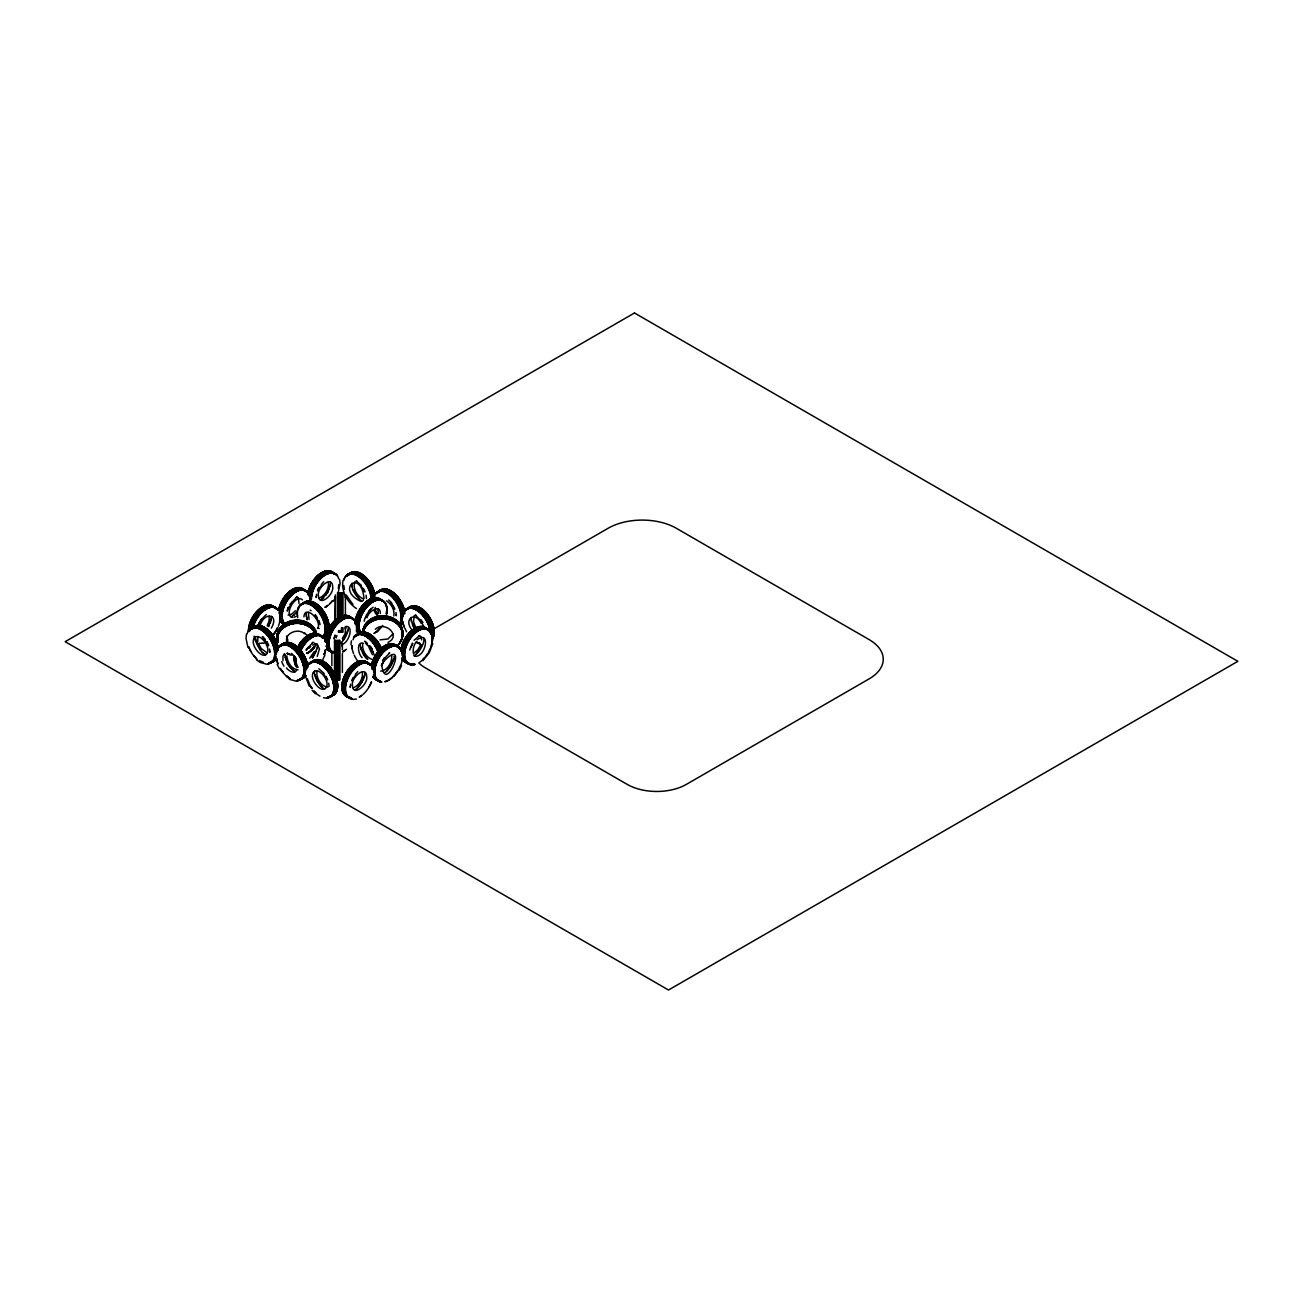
<?xml version="1.0" encoding="UTF-8"?>
<svg xmlns="http://www.w3.org/2000/svg" width="1303" height="1303" viewBox="0 0 1303 1303"><rect width="100%" height="100%" fill="white"/><g stroke="black" fill="none" stroke-linecap="round" stroke-linejoin="round"><path stroke-width="1.5" d="M271.529 617.573L271.578 616.449L268.809 626.678M316.254 596.448L316.206 597.572L316.548 594.298M317.443 645.213L317.101 648.78M330.669 583.418L330.718 582.311L327.965 592.539L320.489 600.031L323.812 597.686M348.21 628.062C349.057 629.121 345.344 640.31 340.669 642.754M350.295 686.323L350.23 687.43L350.588 684.173M364.693 673.293C366.68 675.068 357.999 690.134 355.458 689.303M378.326 610.341L378.391 609.218L378.017 613.273M393.978 656.386C395.965 658.178 387.268 673.228 384.727 672.397M423.85 639.138C424.762 641.483 419.859 653.389 413.67 655.751M380.329 613.518C380.704 603.696 368.309 611.074 367.055 617.687M421.716 639.936L420.722 636.239M299.006 603.468L298.306 597.474M293.566 658.895L293.892 655.93L291.595 653.422M338.34 588.467L338.764 584.542M375.948 613.485L375.215 607.442M381.942 666.273C385.769 694.988 409.37 634.87 383.896 661.24M246.479 634.203L246.006 638.161L247.879 647.314M257.831 636.874L257.831 641.337M303.925 616.889C304.821 604.169 321.694 620 317.965 627.997M308.322 612.41L309.072 619.397M316.971 671.029C315.945 677.804 320.717 686.453 327.9 687.088M342.998 580.405C340.995 591.35 347.559 602.686 356.533 608.615M350.93 644.741L351.419 640.832M362.771 643.519C361.745 649.936 365.915 657.201 371.941 659.399M383.75 661.826L384.238 657.901M393.848 615.961C394.858 610.097 391.421 604.055 386.584 600.862M334.871 619.186L335.425 594.901M345.262 597.507L345.262 595.732M341.842 642.558L341.842 645.995M345.262 629.284L345.409 626.987M392.936 633.828L388.05 638.991L380.036 639.854M270.21 623.16L271.236 619.723M287.295 610.407L288.224 607.296M287.279 611.205L288.305 607.768M330.376 585.568L325.603 595.504M317.134 647.998L312.801 657.754M338.226 592.556L340.099 583.402L339.627 579.444M334.105 638.161L335.034 635.05M334.089 638.959L335.115 635.506M336.19 637.949L336.94 635.424M347.917 630.212L343.145 640.148M364.221 621.222C364.449 616.238 372.072 607.149 373.163 607.345M377.007 615.928L378.033 612.491M364.4 675.443L361.762 682.267L357.169 687.968M393.669 658.536L391.03 665.361L386.437 671.078M409.728 650.018L412.383 643.193M430.707 646.956L431.521 644.187M432.808 643.568L429.192 652.901L422.921 660.702M363.993 598.663C361.306 567.603 334.838 589.607 361.143 601.53M296.758 669.367C295.83 674.677 289.201 671.615 286.481 667.918M355.067 581.48C352.071 588.093 357.283 596.579 363.472 598.973M414.224 615.635L413.491 621.678L415.429 626.71M269.705 622.932L268.092 626.271M288.973 607.638L292.279 601.921M318.241 590.731L321.548 585.031M328.665 589.135L325.375 594.852M346.223 633.779L342.917 639.496M365.915 617.655L369.205 611.938M352.282 680.606L355.589 674.889M362.706 679.01L359.416 684.726M391.975 662.103L388.685 667.82M421.846 644.855L418.328 650.897M258.352 624.544L261.74 618.681M258.434 625.017C258.646 621.303 266.822 614.006 266.366 614.576M258.939 625.228L262.408 619.169M260.258 624.919C264.786 611.286 279.477 614.267 271.317 628.127M267.196 625.733L269.135 620.717L269.151 616.319M317.492 590.406L318.958 587.344M317.574 590.862L319.202 587.474M314.284 651.533L309.707 658.21M316.108 651.435L312.362 657.917M317.215 656.403L319.43 648.975L317.297 644.285M322.769 659.611L324.984 654.969M351.615 680.736L353.227 677.348M398.457 669.661L400.412 665.572M399.321 670.149L401.536 665.524M411.259 646.809L412.856 643.47M420.706 644.822L417.954 649.594L414.191 652.933M422.53 644.741L416.308 653.829M428.329 652.412L430.283 648.324M314.235 648.08L316.32 644.105L312.639 645.099M289.934 604.38L297.165 596.741L296.237 597.344M333.112 601.416L335.05 598.598M305.961 649.904L313.192 642.265L312.264 642.868M306.433 650.181L308.306 647.444M314.007 654.546L312.134 657.266M342.314 638.519L345.067 633.747L345.832 626.824M382.707 625.505L377.398 631.89M382.512 660.442L389.744 652.803L388.799 653.406M382.984 660.719L384.857 657.982M425.772 656.142L427.482 653.65M295.504 610.781L291.742 614.12L288.077 615.081M321.32 584.379L323.779 581.773M293.859 615L296.335 612.394M308.909 648.422L310.717 646.5M368.537 611.449L370.769 609.104M377.284 630.473L379.271 628.388M355.361 674.237L357.82 671.631M414.061 640.262L419.615 635.555L418.67 636.157M422.807 659.285L424.778 657.201M362.104 601.367L363.293 600.276M294.543 614.593L291.221 616.938L292.149 616.335M342.722 644.219C349.334 641.76 354.123 625.017 345.36 626.499M417.139 639.806C430.674 629.333 426.146 657.608 414.663 656.289M375.313 629.316C384.564 620.244 401.878 635.831 388.05 642.363M284.38 653.797L282.946 656.223L282.963 660.621M434.225 628.681L608.208 528.22A48.097 27.77 0 0 1 676.224 528.22L869.134 639.594A48.097 27.77 0 0 1 869.134 678.879L686.355 784.39A41.826 24.154 0 0 1 627.215 784.39L425.429 667.902A41.826 24.154 0 0 1 418.784 662.901M293.957 617.296L295.911 616.482M263.32 643.34L266.952 641.793M353.194 687.87C359.107 685.687 363.39 678.26 362.332 672.039M319.154 598.012C325.066 595.846 329.431 588.256 328.291 582.164M356.436 699.059L353.048 699.402M380.655 671.159C387.74 670.622 392.659 661.68 391.6 655.132M317.443 628.307L319.235 628.486M363.276 643.259C356.419 641.174 357.788 653.797 362.136 657.657M267.099 664.302L260.03 662.413L256.365 659.741M298.029 669.84C291.383 669.253 287.23 661.957 286.839 655.832M296.367 681.192L289.299 679.303M266.952 652.77L261.333 648.633L258.58 643.861M292.279 617.475C283.402 615.097 295.602 593.337 302.443 599.852M316.271 644.105L317.346 644.317M263.369 662.331L259.672 660.654M416.26 615.553L415.331 614.951L422.563 622.59M357.12 581.399L356.191 580.796L361.306 585.34M361.208 600.406C359.872 600.618 352.038 591.79 352.25 586.529M365.54 641.825L364.612 641.223L367.251 643.161M311.091 610.732L310.163 610.13M323.828 688.342C321.336 687.968 313.486 677.755 314.528 671.208M264.688 654.187L265.633 654.79L262.294 652.445M304.479 633.73C298.11 627.443 284.103 633.698 286.855 641.63M318.812 668.748L323.942 673.276M388.701 599.983L391.617 602.752M359.481 599.071L353.276 589.982M352.999 604.527L346.158 594.934M367.918 659.497L363.325 653.78M367.234 659.074C363.081 656.419 359.514 645.636 360.377 644.806M304.609 632.9L306.856 635.278M322.118 687.007L317.525 681.306L314.886 674.482M263.011 636.939L265.226 639.301M262.326 636.532L268.532 645.62M312.134 690.329L315.505 693.88M262.978 652.868C255.991 647.9 248.319 619.642 260.502 650.262M420.217 620.13L423.687 626.189M390.949 603.224L394.255 608.941M361.078 585.992L364.384 591.692M357.25 595.813L353.944 590.096M365.671 656.24L362.201 650.181M315.049 615.325L318.339 621.026M323.714 673.928L327.004 679.645M319.87 683.749L316.417 677.69M293.843 656.679L295.7 659.416M289.999 666.517L286.546 660.442M264.558 639.789L268.027 645.848L266.431 642.509M260.73 649.611L257.277 643.552M420.885 619.642L422.807 622.443M421.178 623.388C415.478 611.058 403.653 618.681 411.292 629.088M391.177 602.589L394.923 609.071M370.166 645.93L372.088 648.731M369.286 646.093L372.805 652.119M368.896 647.396L372.397 654.692M315.277 614.674L317.395 617.769M294.511 656.191L296.416 658.992M294.071 656.028L296.188 659.139M287.898 640.278L286.481 636.027M335.425 598.338L334.871 596.611M414.517 627.232L412.921 623.893M412.416 624.121L414.045 627.509M413.8 627.639L411.39 620.684M404.647 627.72L406.617 631.792M375.378 610.814L377.349 614.902M363.423 588.435L365.052 591.823M374.254 610.765L375.736 613.843M371.844 648.861L374.498 655.702M326.059 676.387L327.672 679.775M309.234 686.095L305.619 676.762M267.148 642.102L268.613 645.164M277.148 664.221L279.379 668.846M314.3 642.949L315.049 644.594M360.67 646.956L361.697 650.409M319.105 620.7L320.049 624.593M306.221 615.863L307.247 619.3M307.166 619.772L305.879 612.605L305.928 613.713M307.313 678.749L310.098 685.59A19.659 11.352 60 0 0 311.954 688.456A19.903 11.499 60 0 1 309.984 685.655M285.015 657.233L289.787 667.152L294.901 671.696L287.426 664.188L284.657 653.976L284.722 655.083M345.262 627.492L345.409 628.388M411.406 621.482L411.048 617.427L411.096 618.534M395.949 612.508L396.291 615.765L396.242 614.658M366.078 595.259L366.42 598.533M352.266 587.327L351.908 583.272L351.957 584.379M343.862 585.503L344.285 589.428M328.698 683.212L329.056 686.469M269.558 649.057L269.916 652.314L269.851 651.207M345.409 596.611L345.409 615.195M342.77 592.686L342.77 614.332M342.77 627.623L342.77 632.33M342.477 592.686L342.477 614.332M342.477 627.623L342.477 632.33M342.38 644.268L342.38 649.953M342.38 653.487L342.38 672.429M341.777 592.686L341.777 617.703M341.777 627.623L341.777 632.33M341.484 592.686L341.484 617.703M341.484 627.623L341.484 632.33M340.555 592.686L340.555 617.703M340.555 630.587L340.555 632.33M339.725 592.686L339.725 617.703M339.725 630.587L339.725 632.33M339.757 640.343L339.757 679.971M339.464 640.343L339.464 679.971M338.796 592.686L338.796 617.703M338.796 630.587L338.796 632.33M338.764 640.343L338.764 679.971M338.503 592.686L338.503 617.703M338.503 630.587L338.503 632.33M338.471 640.343L338.471 679.971M337.803 592.686L337.803 617.703M337.51 592.686L337.51 617.703M337.526 640.343L337.526 679.971M336.711 640.343L336.711 678.228M335.783 640.343L335.783 678.228M335.457 596.611L335.457 619.186M335.49 640.343L335.49 671.648M334.79 640.343L334.79 671.648M334.496 640.343L334.496 671.648M331.858 653.487L331.858 665.686M413.54 653.976A41.826 24.154 0 0 1 416.374 641.581M281.595 645.36A19.903 11.499 60 0 1 296.823 646.418A19.903 11.499 60 0 1 307.801 667.201M305.977 675.687A19.903 11.499 60 0 1 300.814 678.651M280.015 646.272A19.903 11.499 60 0 1 295.846 647.835A19.903 11.499 60 0 1 306.286 669.547M304.397 676.583A19.903 11.499 60 0 1 302.166 678.668M280.682 645.881A19.903 11.499 60 0 1 295.928 646.939A19.903 11.499 60 0 1 306.889 667.722M305.065 676.208A19.903 11.499 60 0 1 299.902 679.189M281.383 645.474A19.903 11.499 60 0 1 295.406 645.588A19.903 11.499 60 0 1 307.166 664.286M305.765 675.801A19.903 11.499 60 0 1 300.618 678.782M280.894 645.767A19.903 11.499 60 0 1 294.918 645.881A19.903 11.499 60 0 1 306.677 664.563M305.26 676.094A19.903 11.499 60 0 1 300.113 679.058M281.041 645.946A19.659 11.352 60 0 1 296.09 646.988A19.659 11.352 60 0 1 306.922 667.527M305.114 675.899A19.659 11.352 60 0 1 300.032 678.847M280.829 646.076A19.659 11.352 60 0 1 296.465 647.624A19.659 11.352 60 0 1 306.775 669.074M304.902 676.013A19.659 11.352 60 0 1 299.82 678.961M283.956 666.191A19.659 11.352 60 0 1 281.741 661.598M281.741 645.539A19.659 11.352 60 0 1 296.791 646.597A19.659 11.352 60 0 1 307.622 667.12M305.814 675.491A19.659 11.352 60 0 1 303.615 677.544M281.546 645.669A19.659 11.352 60 0 1 296.579 646.711A19.659 11.352 60 0 1 307.427 667.234M305.619 675.622A19.659 11.352 60 0 1 300.521 678.554M277.164 650.213A19.903 11.499 60 0 1 299.332 654.318A19.903 11.499 60 0 1 297.801 680.394M277.539 650.246A19.659 11.352 60 0 1 297.915 652.249A19.659 11.352 60 0 1 300.798 679.172M280.178 646.451A19.659 11.352 60 0 1 295.814 647.998A19.659 11.352 60 0 1 306.107 669.449M304.25 676.404A19.659 11.352 60 0 1 302.035 678.456M279.591 646.793A19.659 11.352 60 0 1 300.097 653.911A19.659 11.352 60 0 1 301.465 678.782M279.445 646.597A19.903 11.499 60 0 1 294.673 647.656A19.903 11.499 60 0 1 305.651 668.439M305.228 673.814A19.903 11.499 60 0 1 298.664 679.905M290.26 678.798A19.903 11.499 60 0 1 286.627 676.143M281.22 669.775A19.903 11.499 60 0 0 283.223 672.56A19.659 11.352 60 0 1 280.226 668.341A19.903 11.499 60 0 0 290.064 678.928M276.187 654.432A19.903 11.499 60 0 1 276.676 650.49M278.076 647.396A19.903 11.499 60 0 1 300.211 656.81A19.903 11.499 60 0 1 297.312 680.687M289.054 677.837A19.659 11.352 60 0 1 286.676 675.98M278.223 647.575A19.659 11.352 60 0 1 300.097 656.875A19.659 11.352 60 0 1 297.214 680.459M290.064 678.716A19.659 11.352 60 0 1 286.465 676.094M278.028 663.748A19.659 11.352 60 0 1 276.627 659.074M278.028 647.689A19.659 11.352 60 0 1 299.885 656.989A19.659 11.352 60 0 1 297.003 680.573M277.865 663.764A19.903 11.499 60 0 1 276.464 659.025M276.464 650.62A19.903 11.499 60 0 1 298.631 654.725A19.903 11.499 60 0 1 297.1 680.801M252.326 628.453A19.903 11.499 60 0 1 266.349 628.567A19.903 11.499 60 0 1 278.109 647.265M276.692 658.781A19.903 11.499 60 0 1 271.545 661.761M252.994 627.297A19.903 11.499 60 0 1 267.75 632.036A19.903 11.499 60 0 1 276.953 651.207M275.128 659.693A19.903 11.499 60 0 1 269.982 662.673M251.414 628.991A19.903 11.499 60 0 1 265.437 629.088A19.903 11.499 60 0 1 277.197 647.786M275.796 659.302A19.903 11.499 60 0 1 270.633 662.282M252.114 628.583A19.903 11.499 60 0 1 266.138 628.697A19.903 11.499 60 0 1 277.897 647.379M276.497 658.911A19.903 11.499 60 0 1 271.333 661.875M251.626 628.86A19.903 11.499 60 0 1 265.649 628.974A19.903 11.499 60 0 1 277.409 647.672M275.992 659.188A19.903 11.499 60 0 1 270.845 662.168M251.772 629.056A19.659 11.352 60 0 1 265.617 629.17A19.659 11.352 60 0 1 277.23 647.624M275.845 659.009A19.659 11.352 60 0 1 270.763 661.94M251.56 629.17A19.659 11.352 60 0 1 265.421 629.284A19.659 11.352 60 0 1 277.034 647.738M275.633 659.123A19.659 11.352 60 0 1 270.552 662.054M252.554 628.632A19.659 11.352 -60 0 1 264.151 610.179A19.659 11.352 -60 0 1 278.011 610.065A19.903 11.499 -60 0 0 264.134 609.983A19.903 11.499 -60 0 0 252.375 628.681A19.659 11.352 60 0 1 267.522 629.691A19.659 11.352 60 0 1 278.353 650.213M276.545 658.601A19.659 11.352 60 0 1 271.464 661.533M252.261 628.763A19.659 11.352 60 0 1 266.121 628.877A19.659 11.352 60 0 1 277.734 647.347M276.334 658.715A19.659 11.352 60 0 1 271.252 661.647M249.313 630.196A19.903 11.499 60 0 1 271.447 639.626A19.903 11.499 60 0 1 268.532 663.504M268.646 663.162A19.659 11.352 60 0 0 272.734 641.842A19.659 11.352 60 0 0 251.87 628.225A19.659 11.352 -60 0 1 263.45 609.771A19.659 11.352 -60 0 1 277.311 609.657M253.108 627.509A19.659 11.352 60 0 1 268.255 632.769A19.659 11.352 60 0 1 276.839 652.559M274.982 659.497A19.659 11.352 60 0 1 269.884 662.445M252.538 627.834A19.659 11.352 60 0 1 267.685 633.111A19.659 11.352 60 0 1 276.269 652.884M275.78 656.761A19.659 11.352 60 0 1 272.197 661.891M250.176 629.707A19.903 11.499 60 0 1 265.405 630.75A19.903 11.499 60 0 1 276.383 651.549M275.959 656.924A19.903 11.499 60 0 1 269.395 662.999M257.147 659.367A19.903 11.499 60 0 1 248.596 646.858M247.195 633.714A19.903 11.499 60 0 1 269.363 637.818A19.903 11.499 60 0 1 267.832 663.911M256.039 658.113A19.659 11.352 60 0 1 253.841 655.653M250.958 651.451A19.659 11.352 60 0 1 248.759 646.842M248.759 630.799A19.659 11.352 60 0 1 270.617 640.099A19.659 11.352 60 0 1 267.734 663.683M311.466 662.608A19.903 11.499 60 0 1 333.601 672.022A19.903 11.499 60 0 1 330.685 695.9M309.886 663.504A19.903 11.499 60 0 1 332.037 672.934A19.903 11.499 60 0 1 329.122 696.812M310.766 663.015A19.903 11.499 60 0 1 332.9 672.429A19.903 11.499 60 0 1 329.985 696.307M311.254 662.722A19.903 11.499 60 0 1 333.405 672.136A19.903 11.499 60 0 1 330.49 696.03M313.127 661.142A19.659 11.352 60 0 1 333.975 674.775A19.659 11.352 60 0 1 329.903 696.079M311.612 662.787A19.659 11.352 60 0 1 332.118 669.921A19.659 11.352 60 0 1 333.487 694.792M311.401 662.918A19.659 11.352 60 0 1 331.907 670.035A19.659 11.352 60 0 1 333.275 694.906M308.648 664.221A19.903 11.499 60 0 1 330.799 673.651A19.903 11.499 60 0 1 327.884 697.528M308.811 664.416A19.659 11.352 60 0 1 330.669 673.716A19.659 11.352 60 0 1 327.786 697.3M310.049 663.699A19.659 11.352 60 0 1 330.539 670.833A19.659 11.352 60 0 1 331.907 695.704M309.462 664.041A19.659 11.352 60 0 1 331.337 673.342A19.659 11.352 60 0 1 328.454 696.926M309.316 663.846A19.903 11.499 60 0 1 331.451 673.26A19.903 11.499 60 0 1 328.535 697.138M308.599 664.53A19.659 11.352 60 0 1 330.457 673.83A19.659 11.352 60 0 1 327.59 697.414M308.453 664.351A19.903 11.499 60 0 1 330.587 673.765A19.903 11.499 60 0 1 327.672 697.642M312.068 688.456A19.903 11.499 60 0 1 310.179 685.541M327.183 697.936A19.903 11.499 60 0 0 330.082 674.058A19.903 11.499 60 0 0 307.948 664.628A19.659 11.352 60 0 1 329.968 674.123A19.659 11.352 60 0 1 327.086 697.708M316.336 693.343A19.659 11.352 60 0 1 314.056 691.062M306.498 668.016A19.659 11.352 60 0 1 310.098 662.885M312.981 662.005A19.659 11.352 60 0 1 330.962 676.518A19.659 11.352 60 0 1 329.757 696.942M306.335 667.853A19.903 11.499 60 0 1 329.887 674.172A19.903 11.499 60 0 1 323.567 697.708M319.935 696.16A19.903 11.499 60 0 1 313.974 691.209M332.265 600.895A19.659 11.352 -60 0 1 330.066 603.354M327.737 605.423A19.659 11.352 -60 0 1 325.327 607.068M311.417 599.038A19.659 11.352 -60 0 1 320.001 579.249A19.659 11.352 -60 0 1 335.148 573.988M311.254 599.136A19.903 11.499 -60 0 1 321.678 577.424A19.903 11.499 -60 0 1 337.51 575.845M332.363 601.025A19.903 11.499 -60 0 1 328.959 604.608M327.77 605.602A19.903 11.499 -60 0 1 325.327 607.263M311.042 599.022A19.903 11.499 -60 0 1 323.274 575.845A19.903 11.499 -60 0 1 338.715 578.841M327.558 605.488A19.903 11.499 -60 0 1 325.115 607.149M309.674 598.224A19.903 11.499 -60 0 1 318.355 578.206A19.903 11.499 -60 0 1 333.698 572.864M310.342 598.614A19.903 11.499 -60 0 1 320.766 576.887A19.903 11.499 -60 0 1 336.597 575.323M310.537 598.729A19.903 11.499 -60 0 1 320.978 577.017A19.903 11.499 -60 0 1 336.809 575.437M310.717 598.631A19.659 11.352 -60 0 1 319.3 578.841A19.659 11.352 -60 0 1 334.448 573.581M310.505 598.517A19.659 11.352 -60 0 1 319.088 578.727A19.659 11.352 -60 0 1 334.236 573.467M311.222 598.924A19.659 11.352 -60 0 1 319.789 579.135A19.659 11.352 -60 0 1 334.936 573.874M308.909 593.028A19.903 11.499 -60 0 1 320.668 574.33A19.903 11.499 -60 0 1 334.692 574.232M309.088 592.979A19.659 11.352 -60 0 1 332.33 572.359M309.853 598.126A19.659 11.352 -60 0 1 330.701 572.196M309.739 593.37A19.659 11.352 -60 0 1 332.998 572.75M309.577 593.419A19.903 11.499 -60 0 1 333.128 572.538M308.876 592.865A19.659 11.352 -60 0 1 332.135 572.245M308.713 592.914A19.903 11.499 -60 0 1 320.473 574.216A19.903 11.499 -60 0 1 334.496 574.102M333.991 573.825A19.903 11.499 -60 0 0 319.968 573.939A19.903 11.499 -60 0 0 308.208 592.621A19.903 11.499 -60 0 0 289.005 597.898A19.903 11.499 -60 0 0 283.859 623.078M308.388 592.588A19.659 11.352 -60 0 1 319.984 574.118A19.659 11.352 -60 0 1 333.845 574.004M308.176 592.458A19.659 11.352 -60 0 1 319.789 574.004A19.659 11.352 -60 0 1 333.633 573.89M308.013 592.507A19.903 11.499 -60 0 1 319.756 573.809A19.903 11.499 -60 0 1 333.78 573.695M309.642 595.862A19.903 11.499 -60 0 1 310.13 599.787M280.406 615.13A19.903 11.499 -60 0 1 290.83 593.402A19.903 11.499 -60 0 1 306.661 591.839M284.526 624.235A19.903 11.499 -60 0 1 280.878 619.055M285.194 624.626A19.903 11.499 -60 0 1 288.11 597.377A19.903 11.499 -60 0 1 308.73 595.324M283.647 622.948A19.903 11.499 -60 0 1 288.81 597.784A19.903 11.499 -60 0 1 308.029 592.637M309.43 595.732A19.903 11.499 -60 0 1 309.919 599.673M283.158 622.671A19.903 11.499 -60 0 1 289.966 595.601A19.903 11.499 -60 0 1 308.941 595.455M283.305 622.476A19.659 11.352 -60 0 1 288.403 597.621A19.659 11.352 -60 0 1 307.378 592.523M283.109 622.362A19.659 11.352 -60 0 1 289.82 595.634A19.659 11.352 -60 0 1 308.567 595.487M284.005 622.883A19.659 11.352 -60 0 1 289.103 598.028A19.659 11.352 -60 0 1 308.094 592.93M309.479 596.008A19.659 11.352 -60 0 1 309.951 599.885M283.81 622.769A19.659 11.352 -60 0 1 288.891 597.898A19.659 11.352 -60 0 1 307.883 592.816M279.64 609.934A19.903 11.499 -60 0 1 291.4 591.236A19.903 11.499 -60 0 1 305.423 591.122M283.288 623.518A19.903 11.499 -60 0 1 281.057 621.45M279.184 612.768A19.659 11.352 -60 0 1 290.015 592.23A19.659 11.352 -60 0 1 305.065 591.187M283.207 623.192A19.659 11.352 -60 0 1 280.992 621.14M282.442 621.971A19.659 11.352 -60 0 1 287.523 597.116A19.659 11.352 -60 0 1 306.514 592.034M281.855 621.645A19.659 11.352 -60 0 1 280.471 618.583M279.998 614.69A19.659 11.352 -60 0 1 288.582 594.917A19.659 11.352 -60 0 1 303.729 589.64M283.956 623.909A19.903 11.499 -60 0 1 280.308 618.73M279.819 614.788A19.903 11.499 -60 0 1 288.517 594.771A19.903 11.499 -60 0 1 303.86 589.428M278.94 609.527A19.903 11.499 -60 0 1 290.699 590.829A19.903 11.499 -60 0 1 304.723 590.715M282.588 623.127A19.903 11.499 -60 0 1 280.34 621.042M302.361 588.858A19.659 11.352 -60 0 1 304.576 590.91M282.702 622.899A19.659 11.352 -60 0 1 280.503 620.863M279.103 609.478A19.659 11.352 -60 0 1 299.478 587.979M302.149 588.744A19.659 11.352 -60 0 1 304.365 590.796M282.507 622.785A19.659 11.352 -60 0 1 280.292 620.733M278.907 609.364A19.659 11.352 -60 0 1 299.283 587.848M278.728 609.413A19.903 11.499 -60 0 1 290.488 590.715A19.903 11.499 -60 0 1 304.511 590.601M282.376 622.997A19.903 11.499 -60 0 1 280.145 620.928M252.587 628.795A19.903 11.499 -60 0 1 264.346 610.113A19.903 11.499 -60 0 1 278.37 609.999M279.77 613.11A19.903 11.499 -60 0 1 280.259 617.036M280.194 618.469A19.903 11.499 -60 0 1 278.37 626.238M277.702 627.818A19.903 11.499 -60 0 1 273.223 635.164M262.538 642.965A19.903 11.499 -60 0 1 259.134 643.291M251.007 627.899A19.903 11.499 -60 0 1 262.766 609.201A19.903 11.499 -60 0 1 276.79 609.087M251.674 628.274A19.903 11.499 -60 0 1 263.434 609.576A19.903 11.499 -60 0 1 277.458 609.462M279.559 612.98A19.903 11.499 -60 0 1 280.047 616.905M279.998 618.355A19.903 11.499 -60 0 1 279.559 621.401M277.506 627.704A19.903 11.499 -60 0 1 275.927 630.782M275.014 632.264A19.903 11.499 -60 0 1 273.011 635.05A19.659 11.352 -60 0 0 274.917 632.167M251.886 628.388A19.903 11.499 -60 0 1 263.646 609.706A19.903 11.499 -60 0 1 277.669 609.592M252.049 628.355A19.659 11.352 -60 0 1 263.662 609.885A19.659 11.352 -60 0 1 277.506 609.771M276.008 608.126A19.659 11.352 -60 0 1 278.223 610.179M279.608 613.257A19.659 11.352 -60 0 1 280.08 617.133M280.031 618.55A19.659 11.352 -60 0 1 279.608 621.564M277.572 627.785A19.659 11.352 -60 0 1 276.008 630.831M275.112 632.297A19.659 11.352 -60 0 1 273.125 635.05M252.749 628.746A19.659 11.352 -60 0 1 273.125 607.247M279.396 613.127A19.659 11.352 -60 0 1 279.868 617.019M249.085 631.548A19.903 11.499 -60 0 1 259.525 609.82A19.903 11.499 -60 0 1 275.356 608.257M249.264 631.434A19.659 11.352 -60 0 1 257.847 611.661A19.659 11.352 -60 0 1 272.995 606.384M251.186 627.851A19.659 11.352 -60 0 1 262.799 609.381A19.659 11.352 -60 0 1 276.643 609.283M250.176 630.522A19.659 11.352 -60 0 1 259.281 611.579A19.659 11.352 -60 0 1 273.858 606.889M250.013 630.603A19.903 11.499 -60 0 1 260.975 609.804A19.903 11.499 -60 0 1 276.22 608.745M248.384 631.141A19.903 11.499 -60 0 1 258.808 609.413A19.903 11.499 -60 0 1 274.64 607.849M248.564 631.027A19.659 11.352 -60 0 1 258.857 609.576A19.659 11.352 -60 0 1 274.493 608.029M343.911 579.802A19.903 11.499 60 0 1 358.732 576.382A19.903 11.499 60 0 1 371.534 598.533M346.679 575.91A19.903 11.499 60 0 1 361.925 576.968A19.903 11.499 60 0 1 372.902 597.751M372.235 598.126A19.903 11.499 60 0 0 361.257 577.343A19.903 11.499 60 0 0 346.028 576.284A19.659 11.352 60 0 1 361.224 577.522A19.659 11.352 60 0 1 372.055 598.044M345.816 576.415A19.903 11.499 60 0 1 361.061 577.457A19.903 11.499 60 0 1 372.023 598.256M345.963 576.594A19.659 11.352 60 0 1 361.012 577.636A19.659 11.352 60 0 1 371.86 598.175M343.878 580.063A19.659 11.352 60 0 1 358.52 576.692A19.659 11.352 60 0 1 371.143 598.582M347.934 575.193A19.903 11.499 60 0 1 363.162 576.252A19.903 11.499 60 0 1 374.14 597.035M348.08 575.372A19.659 11.352 60 0 1 363.13 576.415A19.659 11.352 60 0 1 373.961 596.953M349.041 574.037A19.659 11.352 60 0 1 363.635 578.727A19.659 11.352 60 0 1 372.723 597.67M347.412 575.763A19.659 11.352 60 0 1 362.462 576.806A19.659 11.352 60 0 1 373.293 597.328A19.903 11.499 60 0 0 362.495 576.626A19.903 11.499 60 0 0 347.266 575.568M348.276 575.258A19.659 11.352 60 0 1 350.491 573.206M353.374 572.326A19.659 11.352 60 0 1 374.173 596.839M348.129 575.063A19.903 11.499 60 0 1 363.374 576.121A19.903 11.499 60 0 1 374.336 596.921M348.829 574.672A19.903 11.499 60 0 1 362.853 574.77A19.903 11.499 60 0 1 374.612 593.468M348.992 574.851A19.659 11.352 60 0 1 364.026 575.893A19.659 11.352 60 0 1 374.873 596.432M373.782 597.051A19.903 11.499 60 0 1 392.773 597.197A19.903 11.499 60 0 1 399.565 624.267M376.551 593.158A19.903 11.499 60 0 1 391.796 594.201A19.903 11.499 60 0 1 402.757 615M402.334 620.375A19.903 11.499 60 0 1 400.933 623.469M375.899 593.533A19.903 11.499 60 0 1 395.118 598.68A19.903 11.499 60 0 1 400.265 623.86M376.046 593.728A19.659 11.352 60 0 1 395.037 598.81A19.659 11.352 60 0 1 400.119 623.665M375.134 594.249A19.659 11.352 60 0 1 394.125 599.331A19.659 11.352 60 0 1 399.207 624.202M377.805 592.442A19.903 11.499 60 0 1 391.828 592.539A19.903 11.499 60 0 1 403.572 611.237M377.951 592.621A19.659 11.352 60 0 1 391.796 592.735A19.659 11.352 60 0 1 403.409 611.188M378.912 591.285A19.659 11.352 60 0 1 394.06 596.562A19.659 11.352 60 0 1 402.643 616.335M402.171 620.212A19.659 11.352 60 0 1 400.787 623.29M379.499 590.959A19.659 11.352 60 0 1 394.646 596.22A19.659 11.352 60 0 1 403.23 616.01M379.368 590.748A19.903 11.499 60 0 1 394.141 595.487A19.903 11.499 60 0 1 403.344 614.658M378.147 592.507A19.659 11.352 60 0 1 392.008 592.621A19.659 11.352 60 0 1 403.621 611.074M378 592.311A19.903 11.499 60 0 1 392.024 592.425A19.903 11.499 60 0 1 403.783 611.123M402.383 622.639A19.903 11.499 60 0 1 400.151 624.707M378.505 592.034A19.903 11.499 60 0 1 392.529 592.148A19.903 11.499 60 0 1 404.288 610.83M400.64 624.43A19.903 11.499 60 0 0 402.871 622.362A19.903 11.499 60 0 0 404.256 627.215A19.659 11.352 60 0 1 403.018 622.525M378.652 592.213A19.659 11.352 60 0 1 393.701 593.256A19.659 11.352 60 0 1 404.533 613.794M402.725 622.166A19.659 11.352 60 0 1 400.51 624.218M378.864 592.099A19.659 11.352 60 0 1 393.897 593.142A19.659 11.352 60 0 1 404.744 613.664M402.936 622.052A19.659 11.352 60 0 1 400.721 624.088M378.701 591.904A19.903 11.499 60 0 1 392.724 592.018A19.903 11.499 60 0 1 404.484 610.716A19.903 11.499 60 0 1 420.299 612.41A19.903 11.499 60 0 1 430.723 634.121M403.083 622.231A19.903 11.499 60 0 1 400.852 624.316M420.25 643.584A19.659 11.352 60 0 1 416.651 642.053M406.829 608.973A19.659 11.352 60 0 1 421.406 613.664A19.659 11.352 60 0 1 430.495 632.606M420.038 643.698A19.659 11.352 60 0 1 416.439 642.167M406.617 609.104A19.659 11.352 60 0 1 421.195 613.778A19.659 11.352 60 0 1 430.283 632.721M420.087 643.926A19.903 11.499 60 0 1 416.439 642.379M402.855 614.071A19.903 11.499 60 0 1 417.677 610.635A19.903 11.499 60 0 1 430.462 632.802M420.299 643.796A19.903 11.499 60 0 1 416.651 642.249M402.578 617.883A19.903 11.499 60 0 1 403.05 613.941M405.819 610.048A19.903 11.499 60 0 1 421.651 611.612A19.903 11.499 60 0 1 432.091 633.339M405.168 610.439A19.903 11.499 60 0 1 420.999 612.003A19.903 11.499 60 0 1 431.423 633.714M404.956 610.553A19.903 11.499 60 0 1 420.788 612.117A19.903 11.499 60 0 1 431.228 633.844M405.103 610.732A19.659 11.352 60 0 1 420.739 612.296A19.659 11.352 60 0 1 431.049 633.747M405.314 610.618A19.659 11.352 60 0 1 420.95 612.166A19.659 11.352 60 0 1 431.26 633.616M407.073 609.332A19.903 11.499 60 0 1 424.648 612.589A19.903 11.499 60 0 1 432.857 636.548M409.435 607.475A19.659 11.352 60 0 1 426.211 614.609A19.659 11.352 60 0 1 432.677 636.401M405.982 610.244A19.659 11.352 60 0 1 408.181 608.192M411.064 607.296A19.659 11.352 60 0 1 431.912 633.242M406.552 609.902A19.659 11.352 60 0 1 423.915 613.127A19.903 11.499 60 0 1 432.189 636.939M432.026 636.776A19.659 11.352 60 0 0 423.915 613.127A19.903 11.499 60 0 0 406.406 609.723M409.631 607.361A19.659 11.352 60 0 1 426.407 614.495A19.659 11.352 60 0 1 432.889 636.287M407.269 609.218A19.903 11.499 60 0 1 426.504 614.364A19.903 11.499 60 0 1 431.651 639.545M407.774 608.924A19.903 11.499 60 0 1 426.993 614.088A19.903 11.499 60 0 1 432.14 639.252M407.92 609.12A19.659 11.352 60 0 1 426.912 614.202A19.659 11.352 60 0 1 431.993 639.073M410.331 606.954A19.659 11.352 60 0 1 428.622 616.124A19.659 11.352 60 0 1 432.205 638.942M410.217 606.742A19.903 11.499 60 0 1 428.736 616.026A19.903 11.499 60 0 1 432.352 639.138M348.813 696.991A19.903 11.499 -60 0 1 345.898 673.097A19.903 11.499 -60 0 1 368.032 663.683M350.165 697.773A19.903 11.499 -60 0 1 346.044 676.192A19.903 11.499 -60 0 1 367.153 662.396M349.513 697.398A19.903 11.499 -60 0 1 346.598 673.504A19.903 11.499 -60 0 1 368.733 664.09M349.302 697.268A19.903 11.499 -60 0 1 346.386 673.39A19.903 11.499 -60 0 1 368.521 663.976M349.383 697.04A19.659 11.352 -60 0 1 345.311 675.736A19.659 11.352 -60 0 1 366.159 662.119M349.595 697.17A19.659 11.352 -60 0 1 346.712 673.586A19.659 11.352 -60 0 1 368.586 664.286M348.895 696.763A19.659 11.352 -60 0 1 346.012 673.179A19.659 11.352 -60 0 1 367.886 663.879M351.403 698.489A19.903 11.499 -60 0 1 348.487 674.612A19.903 11.499 -60 0 1 370.638 665.198M351.501 698.261A19.659 11.352 -60 0 1 348.618 674.677A19.659 11.352 -60 0 1 370.492 665.377M350.263 697.545A19.659 11.352 -60 0 1 346.175 676.241A19.659 11.352 -60 0 1 367.039 662.608M347.95 696.991A19.659 11.352 -60 0 1 347.95 674.303A19.659 11.352 -60 0 1 367.609 662.95M350.751 698.115A19.903 11.499 -60 0 1 347.836 674.221A19.903 11.499 -60 0 1 369.971 664.807M351.696 698.392A19.659 11.352 -60 0 1 347.624 677.071A19.659 11.352 -60 0 1 368.488 663.455M351.615 698.603A19.903 11.499 -60 0 1 348.699 674.726A19.903 11.499 -60 0 1 370.834 665.312M352.315 699.011A19.903 11.499 -60 0 1 350.784 672.934A19.903 11.499 -60 0 1 372.951 668.83M371.55 681.974A19.903 11.499 -60 0 1 363 694.466M361.811 695.476A19.903 11.499 -60 0 1 359.351 697.121M352.413 698.783A19.659 11.352 -60 0 1 349.53 675.198A19.659 11.352 -60 0 1 371.388 665.898M371.388 681.958A19.659 11.352 -60 0 1 369.189 686.551M361.778 695.281A19.659 11.352 -60 0 1 359.351 696.926M371.306 665.475A19.903 11.499 -60 0 1 383.066 646.777A19.903 11.499 -60 0 1 397.089 646.663M377.87 679.971A19.903 11.499 -60 0 1 372.723 676.99M372.463 669.416A19.903 11.499 -60 0 1 383.424 648.633A19.903 11.499 -60 0 1 398.669 647.575M376.518 679.971A19.903 11.499 -60 0 1 374.287 677.902M372.007 665.882A19.903 11.499 -60 0 1 383.766 647.184A19.903 11.499 -60 0 1 397.79 647.07M378.57 680.378A19.903 11.499 -60 0 1 373.424 677.397M371.974 668.96A19.659 11.352 -60 0 1 382.805 648.422A19.659 11.352 -60 0 1 397.855 647.379M378.864 680.264A19.659 11.352 -60 0 1 373.782 677.332M371.485 665.426A19.659 11.352 -60 0 1 383.098 646.972A19.659 11.352 -60 0 1 396.943 646.858M377.951 679.743A19.659 11.352 -60 0 1 372.87 676.811M373.635 671.582A19.903 11.499 -60 0 1 385.883 648.405A19.903 11.499 -60 0 1 401.308 651.402M380.688 681.583A19.903 11.499 -60 0 1 374.124 675.508M373.814 671.485A19.659 11.352 -60 0 1 385.9 648.585A19.659 11.352 -60 0 1 401.145 651.549M377.886 680.475A19.659 11.352 -60 0 1 374.287 675.361M372.625 669.335A19.659 11.352 -60 0 1 381.714 650.409A19.659 11.352 -60 0 1 396.307 645.718M373.212 669.677A19.659 11.352 -60 0 1 384.043 649.138A19.903 11.499 -60 0 1 399.239 647.917M399.093 648.096A19.659 11.352 -60 0 0 384.043 649.138A19.903 11.499 -60 0 0 373.033 669.758M377.235 680.101A19.659 11.352 -60 0 1 373.635 674.97M380.02 681.208A19.903 11.499 -60 0 1 373.456 675.133M374.026 671.599A19.659 11.352 -60 0 1 384.32 650.148A19.659 11.352 -60 0 1 399.956 648.601M380.981 681.485A19.659 11.352 -60 0 1 374.498 675.475M373.847 671.696A19.903 11.499 -60 0 1 386.079 648.519A19.903 11.499 -60 0 1 401.519 651.516M380.883 681.713A19.903 11.499 -60 0 1 374.336 675.622M381.388 681.99A19.903 11.499 -60 0 1 378.473 658.113A19.903 11.499 -60 0 1 400.607 648.699M402.008 651.809A19.903 11.499 -60 0 1 402.497 655.735M402.448 657.184A19.903 11.499 -60 0 1 402.008 660.214M397.464 671.078A19.903 11.499 -60 0 1 393.229 676.355M381.47 681.778A19.659 11.352 -60 0 1 378.587 658.178A19.659 11.352 -60 0 1 400.461 648.878M381.681 681.892A19.659 11.352 -60 0 1 378.798 658.308A19.659 11.352 -60 0 1 400.656 649.008M402.057 652.07A19.659 11.352 -60 0 1 402.529 655.946M402.48 657.38A19.659 11.352 -60 0 1 402.057 660.377M397.562 671.11A19.659 11.352 -60 0 1 393.376 676.322M392.219 677.397A19.659 11.352 -60 0 1 385.036 681.55M381.584 682.12A19.903 11.499 -60 0 1 378.668 658.227A19.903 11.499 -60 0 1 400.819 648.813M402.22 651.923A19.903 11.499 -60 0 1 402.692 655.849M402.643 657.298A19.903 11.499 -60 0 1 400.819 665.067M398.571 669.726A19.903 11.499 -60 0 1 384.988 681.778M407.741 662.722A19.903 11.499 -60 0 1 402.594 659.741M400.754 651.272A19.903 11.499 -60 0 1 409.956 632.102A19.903 11.499 -60 0 1 424.729 627.346M402.269 653.617A19.903 11.499 -60 0 1 412.709 631.89A19.903 11.499 -60 0 1 428.54 630.326M406.389 662.722A19.903 11.499 -60 0 1 402.757 657.543M402.09 648.747A19.903 11.499 -60 0 1 413.849 630.066A19.903 11.499 -60 0 1 427.873 629.952M408.653 663.243A19.903 11.499 -60 0 1 403.49 660.279M407.953 662.836A19.903 11.499 -60 0 1 402.79 659.872M400.966 651.386A19.903 11.499 -60 0 1 410.168 632.216A19.903 11.499 -60 0 1 424.941 627.46M401.878 648.633A19.903 11.499 -60 0 1 413.637 629.935A19.903 11.499 -60 0 1 427.661 629.821M408.442 663.129A19.903 11.499 -60 0 1 403.295 660.149M401.633 651.598A19.659 11.352 -60 0 1 412.465 631.059A19.659 11.352 -60 0 1 427.514 630.017M408.523 662.901A19.659 11.352 -60 0 1 403.441 659.969M401.845 651.712A19.659 11.352 -60 0 1 412.676 631.173A19.659 11.352 -60 0 1 427.726 630.131M408.735 663.015A19.659 11.352 -60 0 1 403.653 660.084M407.823 662.494A19.659 11.352 -60 0 1 402.741 659.562M400.933 651.191A19.659 11.352 -60 0 1 410.022 632.248A19.659 11.352 -60 0 1 424.599 627.557M401.129 651.305A19.659 11.352 -60 0 1 421.928 626.792M413.947 664.009A19.903 11.499 -60 0 1 407.644 640.457A19.903 11.499 -60 0 1 431.179 634.154M427.417 629.186A19.659 11.352 -60 0 1 431.016 634.3M410.64 664.123A19.659 11.352 -60 0 1 405.559 645.132A19.659 11.352 -60 0 1 424.534 628.29M406.52 662.51A19.659 11.352 -60 0 1 402.92 657.396M402.448 653.52A19.659 11.352 -60 0 1 411.031 633.73A19.659 11.352 -60 0 1 426.179 628.469M407.106 662.852A19.659 11.352 -60 0 1 408.458 637.981A19.659 11.352 -60 0 1 428.964 630.847M402.855 653.959A19.903 11.499 -60 0 1 413.279 632.232A19.903 11.499 -60 0 1 429.11 630.668M406.976 663.064A19.903 11.499 -60 0 1 403.327 657.885M407.969 663.357A19.659 11.352 -60 0 1 410.852 636.434A19.659 11.352 -60 0 1 431.228 634.414M414.191 663.911A19.659 11.352 -60 0 1 410.852 664.237M407.839 663.569A19.903 11.499 -60 0 1 410.754 636.32A19.903 11.499 -60 0 1 431.391 634.268M414.159 664.123A19.903 11.499 -60 0 1 410.754 664.465M414.647 664.416A19.903 11.499 -60 0 1 404.696 650.262A19.903 11.499 -60 0 1 421.928 628.812A19.903 11.499 -60 0 1 431.879 642.965M408.458 663.634A19.659 11.352 -60 0 1 409.826 638.763A19.659 11.352 -60 0 1 430.332 631.646M432.189 638.584A19.659 11.352 -60 0 1 431.977 641.499M414.696 664.188A19.659 11.352 -60 0 1 411.341 664.53M414.908 664.318A19.659 11.352 -60 0 1 407.464 643.324A19.659 11.352 -60 0 1 430.527 631.76M431.928 634.822A19.659 11.352 -60 0 1 431.928 643.128M414.859 664.53A19.903 11.499 -60 0 1 404.907 650.376A19.903 11.499 -60 0 1 422.139 628.926A19.903 11.499 -60 0 1 432.091 643.096M422.139 660.328A19.903 11.499 -60 0 1 419.729 662.217M333.031 652.689A19.659 11.352 -60 0 1 338.682 622.769A19.659 11.352 -60 0 1 356.55 630.554M345.279 650.067A19.659 11.352 -60 0 1 342.868 651.712M332.916 652.901A19.903 11.499 -60 0 1 339.22 622.068A19.903 11.499 -60 0 1 356.452 632.02M346.5 649.252A19.903 11.499 -60 0 1 342.868 651.907M331.337 651.989A19.903 11.499 -60 0 1 332.721 626.808A19.903 11.499 -60 0 1 353.488 619.593M332.004 652.363A19.903 11.499 -60 0 1 334.92 625.131A19.903 11.499 -60 0 1 355.54 623.078M332.705 652.77A19.903 11.499 -60 0 1 335.62 625.521A19.903 11.499 -60 0 1 356.256 623.486M356.729 627.411A19.903 11.499 -60 0 1 356.517 630.359M332.118 652.151A19.659 11.352 -60 0 1 332.118 629.463A19.659 11.352 -60 0 1 351.777 618.111M332.835 652.559A19.659 11.352 -60 0 1 334.187 627.688A19.659 11.352 -60 0 1 354.693 620.57M333.014 652.168A19.903 11.499 -60 0 1 326.45 646.093M325.978 642.167A19.903 11.499 -60 0 1 334.659 622.134A19.903 11.499 -60 0 1 350.002 616.791M333.096 651.94A19.659 11.352 -60 0 1 326.63 645.946M326.157 642.053A19.659 11.352 -60 0 1 334.724 622.28A19.659 11.352 -60 0 1 349.872 617.019M331.467 651.777A19.659 11.352 -60 0 1 332.835 626.906A19.659 11.352 -60 0 1 353.325 619.772M330.881 651.435A19.659 11.352 -60 0 1 330.881 628.746A19.903 11.499 -60 0 1 350.67 617.182M350.54 617.394A19.659 11.352 -60 0 0 330.881 628.746A19.903 11.499 -60 0 0 330.767 651.647M332.9 651.826A19.659 11.352 -60 0 1 326.418 645.816M325.945 641.939A19.659 11.352 -60 0 1 334.529 622.166A19.659 11.352 -60 0 1 349.676 616.889M325.766 642.037A19.903 11.499 -60 0 1 336.207 620.326A19.903 11.499 -60 0 1 352.038 618.762M332.802 652.054A19.903 11.499 -60 0 1 326.255 645.979M325.278 641.76A19.903 11.499 -60 0 1 335.702 620.033A19.903 11.499 -60 0 1 351.533 618.469M332.314 651.761A19.903 11.499 -60 0 1 327.167 648.796M332.395 651.549A19.659 11.352 -60 0 1 327.314 648.601M325.457 641.662A19.659 11.352 -60 0 1 334.024 621.873A19.659 11.352 -60 0 1 349.171 616.612M332.2 651.419A19.659 11.352 -60 0 1 327.102 648.487M325.245 641.532A19.659 11.352 -60 0 1 333.829 621.759A19.659 11.352 -60 0 1 348.976 616.482M325.066 641.63A19.903 11.499 -60 0 1 335.506 619.919A19.903 11.499 -60 0 1 351.338 618.355M332.102 651.647A19.903 11.499 -60 0 1 326.955 648.666M325.669 641.385A19.903 11.499 -60 0 0 314.528 636.011A19.903 11.499 -60 0 0 300.553 650.767A19.659 11.352 -60 0 1 321.694 636.287M325.669 649.79A19.903 11.499 -60 0 1 324.268 654.513M298.973 649.871A19.903 11.499 -60 0 1 320.457 635.294M323.356 637.737A19.903 11.499 -60 0 0 299.641 650.246A19.659 11.352 -60 0 1 323.209 637.933M324.056 638.144A19.903 11.499 -60 0 1 325.473 641.255M325.473 649.676A19.903 11.499 -60 0 1 324.056 654.399M300.341 650.653A19.903 11.499 -60 0 1 321.825 636.076M301.416 647.282A19.903 11.499 -60 0 1 323.567 637.867M299.983 650.392A19.659 11.352 -60 0 1 321.206 636.011M325.506 649.839A19.659 11.352 -60 0 1 324.121 654.513M300.684 650.8A19.659 11.352 -60 0 1 321.906 636.401M321.45 636.646A19.903 11.499 -60 0 0 299.315 646.06A19.659 11.352 -60 0 1 321.092 636.711M297.084 666.973A19.903 11.499 -60 0 1 295.195 659.937M297.019 666.664A19.659 11.352 -60 0 1 295.162 659.709M299.12 649.904A19.659 11.352 -60 0 1 317.46 634.61M297.898 667.169A19.659 11.352 -60 0 1 296.025 660.214M300.097 646.516A19.659 11.352 -60 0 1 319.756 635.164M299.983 646.451A19.903 11.499 -60 0 1 322.118 637.037M297.736 667.348A19.903 11.499 -60 0 1 295.846 660.312M298.615 645.653A19.903 11.499 -60 0 1 320.75 636.239M296.367 666.566A19.903 11.499 -60 0 1 294.494 659.53M298.729 645.734A19.659 11.352 -60 0 1 320.603 636.434M296.53 666.37A19.659 11.352 -60 0 1 294.657 659.432M296.318 666.256A19.659 11.352 -60 0 1 294.462 659.302M318.193 634.268A19.659 11.352 -60 0 0 298.534 645.604A19.903 11.499 -60 0 1 320.538 636.125M296.172 666.452A19.903 11.499 -60 0 1 294.283 659.416M306.971 653.471A19.903 16.255 0 0 0 314.251 647.526A19.903 16.255 0 0 1 306.971 653.308M291.856 655.1A19.903 16.255 0 0 1 287.067 653.471M315.717 633.844A19.903 16.255 0 0 0 291.856 623.714A19.903 16.255 0 0 0 277.409 642.053A19.903 16.255 0 0 1 291.856 623.714A19.903 16.255 0 0 1 315.717 633.681M290.211 654.513A19.903 16.255 0 0 1 287.067 653.308M314.039 647.428A19.659 16.043 0 0 1 306.84 653.308M290.292 654.481A19.659 16.043 0 0 1 287.181 653.308M277.653 642.2A19.659 16.043 0 0 1 278.028 635.245M278.533 633.926A19.659 16.043 0 0 1 297.019 623.355A19.659 16.043 0 0 1 315.489 633.926M277.783 642.33A19.903 16.255 0 0 1 291.856 622.427A19.903 16.255 0 0 1 316.238 633.909M314.251 646.793A19.903 16.255 0 0 1 311.091 650.148M277.409 641.483A19.903 16.255 0 0 1 292.703 622.801A19.903 16.255 0 0 1 316.238 634.447M314.039 646.858A19.659 16.043 0 0 1 310.912 650.181M277.653 641.613A19.659 16.043 0 0 1 292.752 623.16A19.659 16.043 0 0 1 315.994 634.675M314.039 647.265A19.659 16.043 0 0 1 306.84 653.129M278.028 635.082A19.659 16.043 0 0 0 277.653 642.021A19.903 16.255 0 0 1 291.856 621.954A19.903 16.255 0 0 1 316.238 633.437M278.533 633.747A19.659 16.043 0 0 1 297.019 623.192A19.659 16.043 0 0 1 315.489 633.747M277.783 641.32A19.903 16.255 0 0 1 291.856 621.417A19.903 16.255 0 0 1 316.238 632.9M278.028 641.255A19.659 16.043 0 0 1 278.028 632.949M278.028 642.281A19.659 16.043 0 0 1 278.028 633.975M278.533 632.639A19.659 16.043 0 0 1 297.019 622.068A19.659 16.043 0 0 1 315.489 632.639M278.028 641.809A19.659 16.043 0 0 1 278.028 633.502M278.533 632.167A19.659 16.043 0 0 1 297.019 621.596A19.659 16.043 0 0 1 315.489 632.167M278.028 641.092A19.659 16.043 0 0 1 278.028 632.786M277.783 641.141A19.903 16.255 0 0 1 291.856 621.238A19.903 16.255 0 0 1 316.238 632.737M277.783 640.571A19.903 16.255 0 0 1 291.856 620.668A19.903 16.255 0 0 1 316.238 632.167M278.028 640.522A19.659 16.043 0 0 1 278.028 632.216M278.533 630.88A19.659 16.043 0 0 1 297.019 620.309A19.659 16.043 0 0 1 315.489 630.88M297.67 617.671A19.903 11.499 60 0 1 313.111 606.253A19.903 11.499 60 0 1 323.453 636.467M300.651 605.244A19.903 11.499 60 0 1 321.418 612.459A19.903 11.499 60 0 1 322.802 637.639M298.582 608.729A19.903 11.499 60 0 1 319.219 610.765A19.903 11.499 60 0 1 322.134 638.014M302.361 603.761A19.659 11.352 60 0 1 320.636 612.931A19.659 11.352 60 0 1 324.219 635.75M297.589 616.189A19.659 11.352 60 0 1 313.681 606.889A19.659 11.352 60 0 1 323.307 636.287M304.136 602.442A19.903 11.499 60 0 1 319.463 607.784A19.903 11.499 60 0 1 328.161 627.802M304.25 602.654A19.659 11.352 60 0 1 321.027 609.804A19.659 11.352 60 0 1 327.509 631.597M300.798 605.423A19.659 11.352 60 0 1 319.789 610.521A19.659 11.352 60 0 1 324.887 635.375M303.599 603.045A19.659 11.352 60 0 1 320.375 610.179A19.659 11.352 60 0 1 326.841 631.971M303.469 602.833A19.903 11.499 60 0 1 320.457 610.048A19.903 11.499 60 0 1 327.02 632.118M325.603 635.229A19.903 11.499 60 0 1 323.372 637.297M304.462 602.54A19.659 11.352 60 0 1 319.61 607.801A19.659 11.352 60 0 1 328.193 627.59M302.101 604.397A19.903 11.499 60 0 1 317.932 605.976A19.903 11.499 60 0 1 328.356 627.688M302.605 604.12A19.903 11.499 60 0 1 318.421 605.683A19.903 11.499 60 0 1 328.861 627.411M304.951 602.263A19.659 11.352 60 0 1 320.098 607.524A19.659 11.352 60 0 1 328.682 627.297M305.163 602.133A19.659 11.352 60 0 1 320.31 607.41A19.659 11.352 60 0 1 328.893 627.183M302.801 603.989A19.903 11.499 60 0 1 318.632 605.569A19.903 11.499 60 0 1 329.073 627.28M359.319 633.014A19.903 11.499 -60 0 1 357.071 630.945M379.222 598.533A19.903 11.499 -60 0 0 363.879 603.875A19.903 11.499 -60 0 0 355.198 623.909A19.659 11.352 -60 0 1 363.944 604.022A19.659 11.352 -60 0 1 379.092 598.761M356.159 622.981A19.903 11.499 -60 0 1 367.12 602.198A19.903 11.499 -60 0 1 382.365 601.139M360.231 633.535A19.903 11.499 -60 0 1 356.582 628.355M359.514 633.128A19.903 11.499 -60 0 1 357.283 631.059M379.417 598.663A19.903 11.499 -60 0 0 364.091 603.989A19.903 11.499 -60 0 0 355.393 624.023A19.659 11.352 -60 0 1 364.156 604.136A19.659 11.352 -60 0 1 379.303 598.875M358.13 631.271A19.659 11.352 -60 0 1 363.228 606.416A19.659 11.352 -60 0 1 382.219 601.334M359.433 632.802A19.659 11.352 -60 0 1 357.234 630.75M359.889 632.558A19.903 11.499 -60 0 1 363.504 609.446A19.903 11.499 -60 0 1 382.023 600.162M360.035 632.378A19.659 11.352 -60 0 1 363.618 609.56A19.659 11.352 -60 0 1 381.909 600.374M359.384 631.988A19.659 11.352 -60 0 1 362.951 609.169A19.659 11.352 -60 0 1 381.242 599.999M359.221 632.183A19.903 11.499 -60 0 1 362.853 609.071A19.903 11.499 -60 0 1 381.372 599.787M360.247 632.492A19.659 11.352 -60 0 1 365.329 607.638A19.659 11.352 -60 0 1 384.32 602.54M360.1 632.688A19.903 11.499 -60 0 1 365.247 607.507A19.903 11.499 -60 0 1 384.466 602.361M360.589 632.965A19.903 11.499 -60 0 1 370.948 602.752A19.903 11.499 -60 0 1 386.372 614.169A19.659 11.352 -60 0 0 386.405 606.025M360.736 632.786A19.659 11.352 -60 0 1 367.462 606.042A19.659 11.352 -60 0 1 386.209 605.895M386.682 609.788A19.659 11.352 -60 0 1 386.47 612.687M376.583 631.352A19.659 11.352 -60 0 1 374.189 633.209M360.947 632.9A19.659 11.352 -60 0 1 364.531 610.081A19.659 11.352 -60 0 1 382.821 600.895M360.801 633.095A19.903 11.499 -60 0 1 371.143 602.866A19.903 11.499 -60 0 1 386.584 614.283M376.632 631.515A19.903 11.499 -60 0 1 374.205 633.405M362.869 632.118A19.903 16.255 0 0 1 385.379 616.01A19.903 16.255 0 0 1 401.992 636.32M362.869 633.225A19.903 16.255 0 0 1 385.379 617.117A19.903 16.255 0 0 1 401.992 637.444M362.869 632.688A19.903 16.255 0 0 1 385.379 616.58A19.903 16.255 0 0 1 401.992 636.89M402.138 629.724A19.659 16.043 0 0 1 402.138 635.31M363.114 632.525A19.659 16.043 0 0 1 379.368 616.71A19.659 16.043 0 0 1 401.243 627.036M402.138 629.154A19.659 16.043 0 0 1 402.138 634.74M363.114 631.955A19.659 16.043 0 0 1 380.215 616.042A19.659 16.043 0 0 1 401.764 627.802M362.951 632.835A19.903 16.255 0 0 1 386.225 618.241A19.903 16.255 0 0 1 401.992 638.454M363.195 632.851A19.659 16.043 0 0 1 385.346 618.339A19.659 16.043 0 0 1 402.138 637.037M402.138 630.44A19.659 16.043 0 0 1 402.138 636.027M363.114 633.225A19.659 16.043 0 0 1 380.215 617.313A19.659 16.043 0 0 1 401.764 629.072M402.138 630.913A19.659 16.043 0 0 1 402.138 636.499M363.195 632.313A19.659 16.043 0 0 1 380.215 617.785A19.659 16.043 0 0 1 401.243 628.225M362.951 632.297A19.903 16.255 0 0 1 386.225 617.703A19.903 16.255 0 0 1 401.992 637.916M363.195 633.014A19.659 16.043 0 0 1 385.346 618.502A19.659 16.043 0 0 1 402.138 637.2M401.764 638.568A19.659 16.043 0 0 1 399.793 642.444M362.951 632.997A19.903 16.255 0 0 1 388.75 618.909A19.903 16.255 0 0 1 400.005 642.542M363.553 630.603A19.903 16.255 0 0 1 391.959 620.407A19.903 16.255 0 0 1 398.018 645.262M368.7 646.304A19.903 16.255 0 0 1 365.54 642.949M402.138 632.02A19.659 16.043 0 0 1 402.138 637.607M401.764 638.975A19.659 16.043 0 0 1 397.822 645.132M368.879 646.174A19.659 16.043 0 0 1 365.752 642.835M363.781 630.668A19.659 16.043 0 0 1 382.773 618.762A19.659 16.043 0 0 1 401.764 630.668M357.25 635.098A19.903 11.499 60 0 1 380.981 647.591A19.659 11.352 60 0 0 357.413 635.278M383.033 662.315A19.903 11.499 60 0 1 381.632 665.41M355.686 635.994A19.903 11.499 60 0 1 380.069 650.067M356.354 635.62A19.903 11.499 60 0 1 380.72 649.692A19.659 11.352 60 0 0 356.713 635.685M357.055 635.212A19.903 11.499 60 0 1 381.421 649.285A19.659 11.352 60 0 0 357.201 635.392M382.838 662.429A19.903 11.499 60 0 1 381.421 665.54M356.55 635.489A19.903 11.499 60 0 1 380.932 649.578M358.7 633.763A19.659 11.352 60 0 1 380.574 649.708M382.87 662.152A19.659 11.352 60 0 1 381.486 665.23M353.032 639.822A19.903 11.499 60 0 1 364.791 634.708A19.903 11.499 60 0 1 378.815 650.783M354.595 636.906A19.659 11.352 60 0 1 378.668 650.8A19.903 11.499 60 0 0 354.237 636.841M358.048 634.138A19.659 11.352 60 0 1 379.906 650.083M355.263 636.515A19.659 11.352 60 0 1 379.336 650.425M355.1 636.336A19.903 11.499 60 0 1 379.482 650.409M354.383 637.02A19.659 11.352 60 0 1 378.456 650.914M351.908 645.604A19.903 11.499 60 0 0 352.331 648.633A19.659 11.352 60 0 1 352.087 645.685M353.748 637.118A19.903 11.499 60 0 1 378.114 651.191M353.895 637.314A19.659 11.352 60 0 1 377.968 651.207A19.903 11.499 60 0 0 353.536 637.232M352.299 648.813A19.659 11.352 60 0 1 351.875 645.799M353.683 637.428A19.659 11.352 60 0 1 377.756 651.321M357.657 661.061A19.903 11.499 60 0 1 354.188 655.067M353.536 653.487A19.903 11.499 60 0 1 351.696 645.718M318.388 595.666C319.088 607.67 334.382 594.266 332.672 586.562C332.053 574.607 316.759 587.848 318.388 595.699M352.429 685.525C353.08 697.626 368.407 684.075 366.697 676.469C366.29 664.579 350.751 677.527 352.413 685.573M253.694 639.268C250.616 646.646 264.02 661.37 267.49 652.461C270.356 644.952 257.326 630.571 253.694 639.268M312.834 673.407C309.756 680.997 323.258 695.362 326.613 686.648C329.692 679.189 316.254 664.725 312.834 673.407M634.48 312.981L65.15 641.679L668.52 990.019L1237.85 661.321L634.48 312.981M297.019 621.059A19.659 16.043 0 0 0 278.533 631.629A19.659 16.043 0 0 1 297.019 620.896A19.659 16.043 0 0 1 315.489 631.45A19.659 16.043 0 0 0 297.019 621.059M363.798 606.677A19.903 11.499 -60 0 0 358.651 631.841A19.659 11.352 -60 0 1 363.879 606.791A19.903 11.499 -60 0 1 383.017 601.514A19.659 11.352 -60 0 0 363.879 606.791"/></g></svg>
